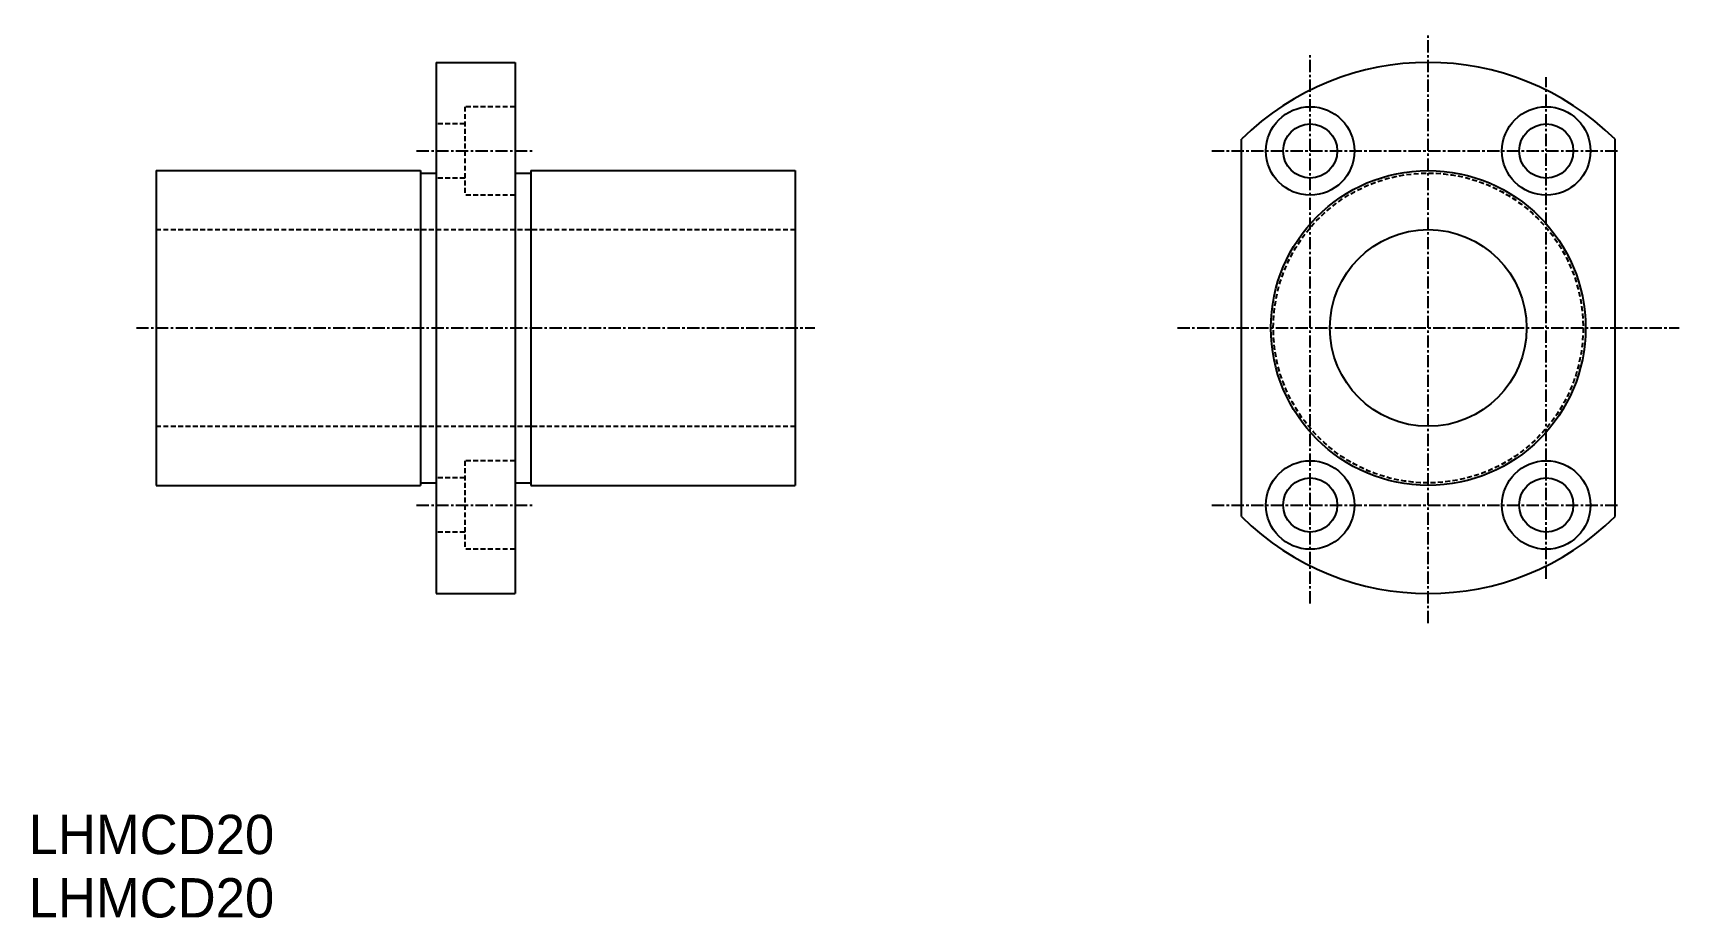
# Model space of a CAD drawing. Extents: x 321 to 489, y 150 to 240.
import ezdxf

# ---------------------------------------------------------------- set-up
doc = ezdxf.new("R2010")
doc.units = 0
doc.linetypes.add('CENTER', pattern=[2, 1.25, -0.25, 0.25, -0.25])
doc.linetypes.add('DASHED', pattern=[0.75, 0.5, -0.25])
doc.layers.get('0').update_dxf_attribs({"linetype": 'CONTINUOUS'})
doc.layers.add('CENTER', color=1, linetype='CENTER')

msp = doc.modelspace()

# ---------------------------------------------------------------- linework, layer by layer
at = {"color": 7, "linetype": 'CONTINUOUS'}
for p, q in [((362.39, 237.29), (370.39, 237.29)), ((362.39, 237.29), (362.39, 183.29)), ((370.39, 237.29), (370.39, 183.29)), ((444.24, 191.11), (444.24, 229.48)), ((482.24, 191.11), (482.24, 229.48)), ((333.89, 226.29), (360.79, 226.29)), ((333.89, 226.29), (333.89, 194.29)), ((360.79, 226.29), (360.79, 194.29)), ((360.79, 226.04), (362.39, 226.04)), ((370.39, 226.04), (371.99, 226.04)), ((371.99, 226.29), (398.89, 226.29)), ((371.99, 226.29), (371.99, 194.29)), ((398.89, 226.29), (398.89, 194.29)), ((333.89, 194.29), (360.79, 194.29)), ((360.79, 194.54), (362.39, 194.54)), ((370.39, 194.54), (371.99, 194.54)), ((371.99, 194.29), (398.89, 194.29)), ((362.39, 183.29), (370.39, 183.29))]:
    msp.add_line(p, q, dxfattribs=at)
at = {"color": 3, "linetype": 'DASHED'}
for p, q in [((370.39, 232.79), (365.29, 232.79)), ((365.29, 232.79), (365.29, 223.79)), ((365.29, 231.04), (362.39, 231.04)), ((365.29, 225.54), (362.39, 225.54)), ((370.39, 223.79), (365.29, 223.79)), ((333.89, 220.29), (398.89, 220.29)), ((333.89, 200.29), (398.89, 200.29)), ((370.39, 196.79), (365.29, 196.79)), ((365.29, 196.79), (365.29, 187.79)), ((365.29, 195.04), (362.39, 195.04)), ((365.29, 189.54), (362.39, 189.54)), ((370.39, 187.79), (365.29, 187.79))]:
    msp.add_line(p, q, dxfattribs=at)
at = {"color": 7, "linetype": 'CONTINUOUS'}
for centre, radius in [((451.24, 228.29), 4.5), ((475.24, 228.29), 4.5), ((451.24, 228.29), 2.75), ((475.24, 228.29), 2.75), ((463.24, 210.29), 16), ((463.24, 210.29), 10), ((451.24, 192.29), 4.5), ((475.24, 192.29), 4.5), ((451.24, 192.29), 2.75), ((475.24, 192.29), 2.75)]:
    msp.add_circle(centre, radius, dxfattribs=at)
at = {"color": 3, "linetype": 'DASHED'}
msp.add_circle((463.24, 210.29), 15.75, dxfattribs=at)
at = {"color": 7, "linetype": 'CONTINUOUS'}
for start, end in [(45.2751, 134.7249), (225.2751, 314.7249)]:
    msp.add_arc((463.24, 210.29), 27, start, end, dxfattribs=at)
at = {"layer": 'CENTER', "color": 1, "linetype": 'CENTER'}
for p, q in [((463.24, 180.29), (463.24, 240.29)), ((451.24, 182.29), (451.24, 238.29)), ((475.24, 184.79), (475.24, 235.79)), ((360.39, 228.29), (372.39, 228.29)), ((441.24, 228.29), (482.74, 228.29)), ((331.89, 210.29), (400.89, 210.29)), ((437.74, 210.29), (488.74, 210.29)), ((360.39, 192.29), (372.39, 192.29)), ((441.24, 192.29), (482.74, 192.29))]:
    msp.add_line(p, q, dxfattribs=at)

# ---------------------------------------------------------------- texts
at = {"color": 7, "linetype": 'CONTINUOUS'}
for p in [(320.94, 156.79), (320.94, 150.35)]:
    msp.add_text('LHMCD20', height=4, dxfattribs=at).set_placement(p)

doc.saveas('drawing.dxf')
